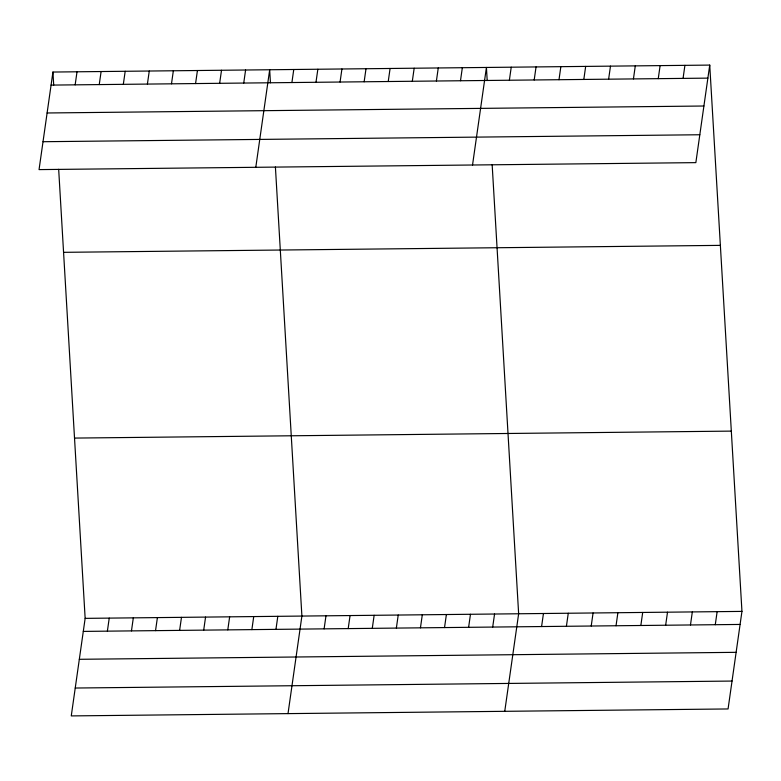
<?xml version="1.0" encoding="UTF-8"?>
<svg xmlns="http://www.w3.org/2000/svg" width="781" height="781" viewBox="0 0 781 781"><rect width="100%" height="100%" fill="white"/><g stroke="black" fill="none" stroke-linecap="round" stroke-linejoin="round"><path stroke-width="1.17" d="M52.932 72.047L39.05 169.604L695.851 162.633L709.734 65.087L52.932 72.047L53.704 85.1M75.161 84.836L77.016 71.793M99.246 84.582L101.1 71.54M123.33 84.328L125.185 71.286M147.404 84.075L149.269 71.032M58.673 169.311L85.149 618.367L71.266 715.913L728.068 708.953L741.95 611.396L709.734 65.087M171.488 83.821L173.343 70.778M107.378 631.155L109.233 618.113M195.572 83.567L197.427 70.515M131.462 630.902L133.317 617.859M219.656 83.303L221.511 70.261M155.536 630.648L157.401 617.595M243.74 83.05L245.595 70.007M179.62 630.384L181.485 617.341M255.797 167.3L269.679 69.753L270.451 82.796M203.704 630.13L205.559 617.088M291.909 82.542L293.763 69.499M227.788 629.876L229.643 616.834M315.983 82.288L317.847 69.245M251.872 629.623L253.727 616.58M340.067 82.034L341.922 68.982M275.957 629.369L277.811 616.316M364.151 81.771L366.006 68.728M288.013 713.619L301.896 616.063L275.41 167.007M388.235 81.517L390.09 68.474M324.115 628.851L325.98 615.809M412.319 81.263L414.174 68.22M348.199 628.598L350.064 615.555M436.403 81.009L438.258 67.967M372.283 628.344L374.138 615.301M460.487 80.755L462.342 67.703M396.367 628.09L398.222 615.047M472.534 165.006L486.426 67.449L487.188 80.502M420.451 627.836L422.306 614.784M509.378 80.228L511.233 67.186M444.535 627.573L446.39 614.53M534.194 79.974L536.049 66.922M468.62 627.319L470.474 614.276M559.001 79.711L560.856 66.658M492.694 627.065L494.558 614.022M583.817 79.447L585.672 66.395M504.751 711.315L518.643 613.768L492.157 164.713M608.624 79.184L610.488 66.131M541.594 626.547L543.449 613.505M633.44 78.92L635.295 65.877M566.41 626.284L568.265 613.241M658.256 78.656L660.111 65.614M591.217 626.02L593.072 612.978M683.063 78.393L684.917 65.35M616.033 625.757L617.888 612.714M640.84 625.493L642.704 612.45M665.656 625.23L667.511 612.187M690.472 624.966L692.327 611.923M715.279 624.702L717.134 611.66M51.077 85.1L707.879 78.129M47.104 112.981L703.906 106.011M43.023 141.712L699.815 134.752M63.564 252.331L720.365 245.371M74.517 438.082L731.319 431.112M85.149 618.367L741.95 611.396M83.294 631.409L740.095 624.439M79.32 659.301L736.122 652.33M75.24 688.032L732.031 681.061"/></g></svg>
